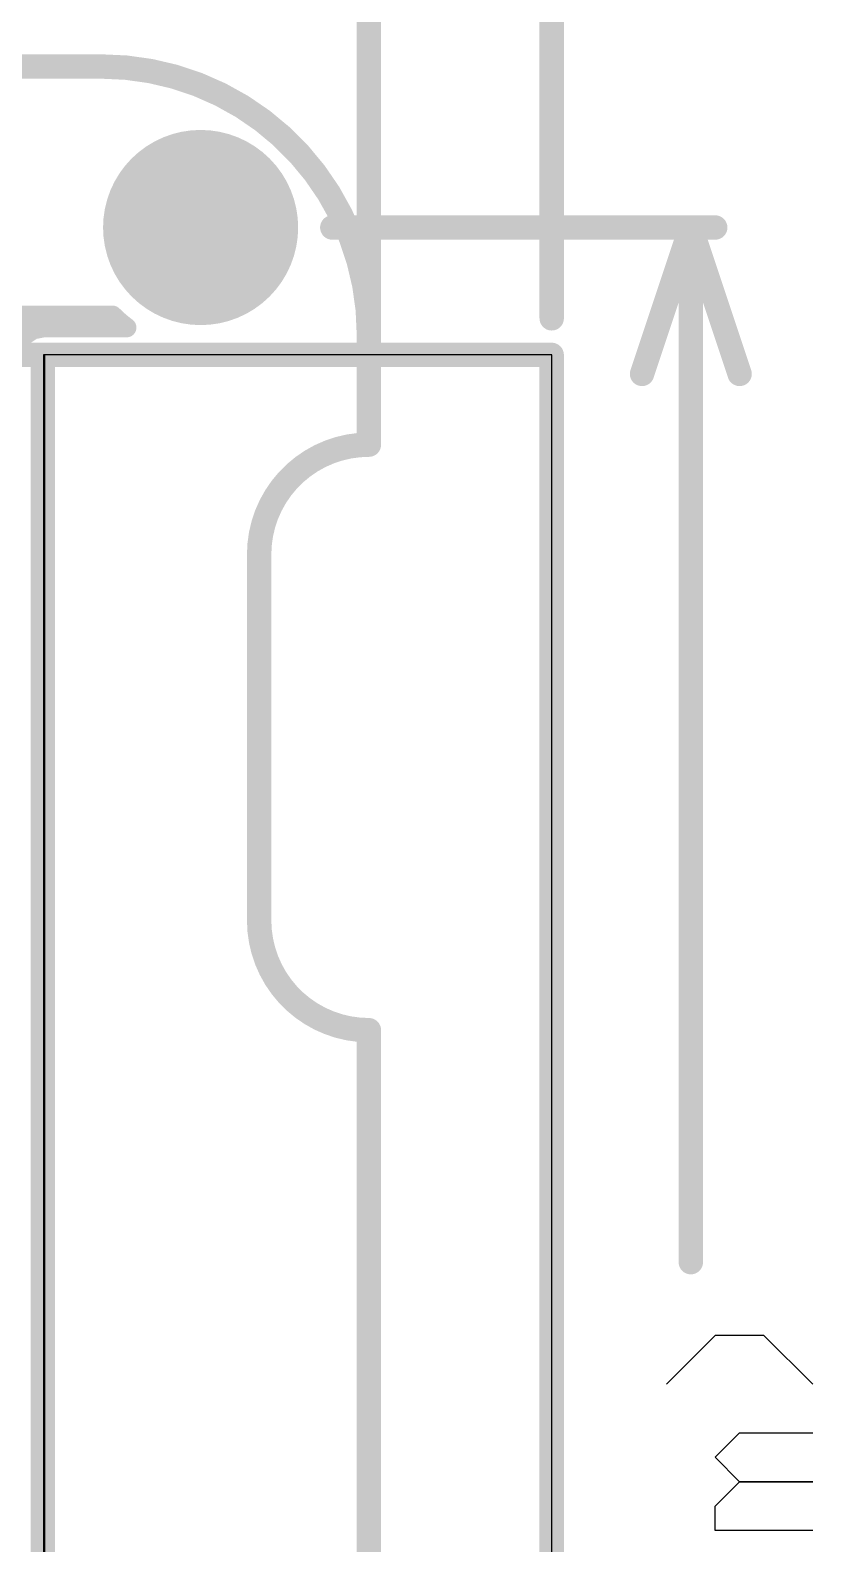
# Model space of a CAD drawing. Header units: millimetres. Extents: x 1.22 to 4.12, y 1.17 to 3.21.
# Drawn here: x 2.531 to 2.852, y 2.222 to 2.842 of the extents above; entities that cross this region are included whole.
import ezdxf

# ---------------------------------------------------------------- set-up
doc = ezdxf.new("R2010")
doc.units = ezdxf.units.MM
doc.header["$MEASUREMENT"] = 0
for name, color, linetype in [('BottomLayer', 5, 'Continuous'), ('BottomOverlay', 54, 'Continuous'), ('BottomSolder', 6, 'Continuous'), ('KeepOutLayer', 6, 'Continuous'), ('Mechanical1', 6, 'Continuous'), ('Mechanical2', 216, 'Continuous'), ('PadHoleLayer', 156, 'Continuous'), ('TopLayer', 1, 'Continuous'), ('TopSolder', 216, 'Continuous')]:
    doc.layers.add(name, color=color, linetype=linetype)

# ---------------------------------------------------------------- blocks, each defined once
blk = doc.blocks.new('RN42_I_RM_B_18')
at = {"layer": 'BottomOverlay', "const_width": 0.01}
for points in [[(0.26378, -0.26969), (0.26378, -0.62795)], [(-0.26378, -0.41929), (0.26378, -0.41929)], [(-0.26378, -0.62795), (0.26378, -0.62795)]]:
    blk.add_lwpolyline(points, dxfattribs=at)
at = {"layer": 'BottomOverlay', "const_width": 0.005}
for points in [[(0.26128, -0.41929, 1), (0.26628, -0.41929, 1)], [(0.26128, -0.62795, 1), (0.26628, -0.62795, 1)], [(0.26128, -0.62795, 1), (0.26628, -0.62795, 1)]]:
    blk.add_lwpolyline(points, format="xyb", close=True, dxfattribs=at)
at = {"layer": 'KeepOutLayer'}
for p, q in [((0.26378, -0.41997), (-0.26419, -0.41997)), ((0.26378, -0.41956), (-0.26394, -0.41956)), ((0.26378, -0.62795), (0.26378, -0.41956)), ((0.26378, -0.62795), (0.26378, -0.41997)), ((-0.26419, -0.62795), (0.26378, -0.62795)), ((-0.26394, -0.62795), (0.26378, -0.62795))]:
    blk.add_line(p, q, dxfattribs=at)

msp = doc.modelspace()

# ---------------------------------------------------------------- linework, layer by layer
at = {"layer": 'BottomLayer', "const_width": 0.008}
for points in [[(2.448, 2.725), (2.56488, 2.725)], [(2.53227, 2.71914), (2.53656, 2.71999)], [(2.53588, 2.725), (2.54088, 2.71999)], [(2.53656, 2.71999), (2.57068, 2.71999)], [(2.55029, 2.71999), (2.55529, 2.725)], [(2.56416, 2.725), (2.56917, 2.71999)], [(2.5262, 2.71307), (2.52863, 2.71671)], [(2.52863, 2.71671), (2.53227, 2.71914)]]:
    msp.add_lwpolyline(points, dxfattribs=at)
at = {"layer": 'BottomLayer', "const_width": 0.004}
for points in [[(2.53388, 2.725, 1), (2.53788, 2.725, 1)], [(2.53456, 2.71999, 1), (2.53856, 2.71999, 1)], [(2.53456, 2.71999, 1), (2.53856, 2.71999, 1)], [(2.53888, 2.71999, 1), (2.54288, 2.71999, 1)], [(2.54829, 2.71999, 1), (2.55229, 2.71999, 1)], [(2.55329, 2.725, 1), (2.55729, 2.725, 1)], [(2.56216, 2.725, 1), (2.56616, 2.725, 1)], [(2.56288, 2.725, 1), (2.56688, 2.725, 1)], [(2.56288, 2.725, 1), (2.56688, 2.725, 1)], [(2.56717, 2.71999, 1), (2.57117, 2.71999, 1)], [(2.56868, 2.71999, 1), (2.57268, 2.71999, 1)], [(2.56868, 2.71999, 1), (2.57268, 2.71999, 1)], [(2.52663, 2.71671, 1), (2.53063, 2.71671, 1)], [(2.52663, 2.71671, 1), (2.53063, 2.71671, 1)], [(2.53027, 2.71914, 1), (2.53427, 2.71914, 1)], [(2.53027, 2.71914, 1), (2.53427, 2.71914, 1)]]:
    msp.add_lwpolyline(points, format="xyb", close=True, dxfattribs=at)
at = {"layer": 'BottomLayer', "const_width": 0.008}
msp.add_lwpolyline([(2.57068, 2.71999, -0.037607), (2.56488, 2.725)], format="xyb", dxfattribs=at)
at = {"layer": 'BottomSolder', "const_width": 0.004}
msp.add_lwpolyline([(2.599, 2.761, 1), (2.603, 2.761, 1)], format="xyb", close=True, dxfattribs=at)
at = {"layer": 'Mechanical1'}
for p, q in [((2.812, 2.30691), (2.79201, 2.28692)), ((2.832, 2.30691), (2.812, 2.30691)), ((2.85199, 2.28692), (2.832, 2.30691)), ((2.812, 2.25693), (2.822, 2.26693)), ((2.822, 2.26693), (2.85199, 2.26693)), ((2.822, 2.24693), (2.812, 2.25693)), ((2.812, 2.23694), (2.822, 2.24693)), ((2.822, 2.24693), (2.85199, 2.24693)), ((2.85199, 2.24693), (2.822, 2.24693)), ((2.812, 2.22694), (2.812, 2.23694)), ((2.85199, 2.22694), (2.812, 2.22694))]:
    msp.add_line(p, q, dxfattribs=at)
at = {"layer": 'Mechanical1', "const_width": 0.01}
for points in [[(2.74495, 2.72378), (2.74495, 3.191)], [(2.67, 2.687), (2.67, 3.036)], [(2.655, 2.761), (2.812, 2.761)], [(2.782, 2.701), (2.802, 2.761)], [(2.802, 2.761), (2.822, 2.701)], [(2.802, 2.33691), (2.802, 2.761)]]:
    msp.add_lwpolyline(points, dxfattribs=at)
at = {"layer": 'Mechanical1', "const_width": 0.005}
for points in [[(2.6525, 2.761, 1), (2.6575, 2.761, 1)], [(2.7995, 2.761, 1), (2.8045, 2.761, 1)], [(2.7995, 2.761, 1), (2.8045, 2.761, 1)], [(2.7995, 2.761, 1), (2.8045, 2.761, 1)], [(2.8095, 2.761, 1), (2.8145, 2.761, 1)], [(2.74245, 2.72378, 1), (2.74745, 2.72378, 1)], [(2.7795, 2.701, 1), (2.7845, 2.701, 1)], [(2.8195, 2.701, 1), (2.8245, 2.701, 1)], [(2.6675, 2.687, 1), (2.6725, 2.687, 1)], [(2.7995, 2.33691, 1), (2.8045, 2.33691, 1)]]:
    msp.add_lwpolyline(points, format="xyb", close=True, dxfattribs=at)
at = {"layer": 'Mechanical2', "const_width": 0.01}
for points in [[(2.515, 2.827), (2.56028, 2.827)], [(2.67, 2.672), (2.67, 2.722)], [(2.625, 2.477), (2.625, 2.627)], [(2.67, 2.342), (2.67, 2.432)], [(2.67, 2.102), (2.67, 2.342)]]:
    msp.add_lwpolyline(points, dxfattribs=at)
at = {"layer": 'Mechanical2', "const_width": 0.005}
for points in [[(2.55778, 2.827, 1), (2.56278, 2.827, 1)], [(2.55778, 2.827, 1), (2.56278, 2.827, 1)], [(2.6675, 2.722, 1), (2.6725, 2.722, 1)], [(2.6675, 2.71728, 1), (2.6725, 2.71728, 1)], [(2.6675, 2.672, 1), (2.6725, 2.672, 1)], [(2.6675, 2.672, 1), (2.6725, 2.672, 1)], [(2.6225, 2.627, 1), (2.6275, 2.627, 1)], [(2.6225, 2.627, 1), (2.6275, 2.627, 1)], [(2.6225, 2.477, 1), (2.6275, 2.477, 1)], [(2.6225, 2.477, 1), (2.6275, 2.477, 1)], [(2.6675, 2.432, 1), (2.6725, 2.432, 1)], [(2.6675, 2.432, 1), (2.6725, 2.432, 1)], [(2.6675, 2.342, 1), (2.6725, 2.342, 1)], [(2.6675, 2.342, 1), (2.6725, 2.342, 1)]]:
    msp.add_lwpolyline(points, format="xyb", close=True, dxfattribs=at)
at = {"layer": 'Mechanical2', "const_width": 0.01}
for points in [[(2.56028, 2.827, -0.414214), (2.67, 2.71728)], [(2.625, 2.627, -0.414214), (2.67, 2.672)], [(2.67, 2.432, -0.414214), (2.625, 2.477)]]:
    msp.add_lwpolyline(points, format="xyb", dxfattribs=at)
at = {"layer": 'PadHoleLayer', "const_width": 0.04}
msp.add_lwpolyline([(2.581, 2.761, 1), (2.621, 2.761, 1)], format="xyb", close=True, dxfattribs=at)
at = {"layer": 'TopLayer', "const_width": 0.008}
for points in [[(2.309, 2.725), (2.56488, 2.725)], [(2.53227, 2.71914), (2.53656, 2.71999)], [(2.53588, 2.725), (2.54088, 2.71999)], [(2.53656, 2.71999), (2.57068, 2.71999)], [(2.55029, 2.71999), (2.55529, 2.725)], [(2.56416, 2.725), (2.56917, 2.71999)], [(2.5262, 2.71307), (2.52863, 2.71671)], [(2.52863, 2.71671), (2.53227, 2.71914)]]:
    msp.add_lwpolyline(points, dxfattribs=at)
at = {"layer": 'TopLayer', "const_width": 0.004}
for points in [[(2.53388, 2.725, 1), (2.53788, 2.725, 1)], [(2.53456, 2.71999, 1), (2.53856, 2.71999, 1)], [(2.53456, 2.71999, 1), (2.53856, 2.71999, 1)], [(2.53888, 2.71999, 1), (2.54288, 2.71999, 1)], [(2.54829, 2.71999, 1), (2.55229, 2.71999, 1)], [(2.55329, 2.725, 1), (2.55729, 2.725, 1)], [(2.56216, 2.725, 1), (2.56616, 2.725, 1)], [(2.56288, 2.725, 1), (2.56688, 2.725, 1)], [(2.56288, 2.725, 1), (2.56688, 2.725, 1)], [(2.56717, 2.71999, 1), (2.57117, 2.71999, 1)], [(2.56868, 2.71999, 1), (2.57268, 2.71999, 1)], [(2.56868, 2.71999, 1), (2.57268, 2.71999, 1)], [(2.52663, 2.71671, 1), (2.53063, 2.71671, 1)], [(2.52663, 2.71671, 1), (2.53063, 2.71671, 1)], [(2.53027, 2.71914, 1), (2.53427, 2.71914, 1)], [(2.53027, 2.71914, 1), (2.53427, 2.71914, 1)]]:
    msp.add_lwpolyline(points, format="xyb", close=True, dxfattribs=at)
at = {"layer": 'TopLayer', "const_width": 0.008}
msp.add_lwpolyline([(2.57068, 2.71999, -0.037607), (2.56488, 2.725)], format="xyb", dxfattribs=at)
at = {"layer": 'TopSolder', "const_width": 0.004}
msp.add_lwpolyline([(2.599, 2.761, 1), (2.603, 2.761, 1)], format="xyb", close=True, dxfattribs=at)

# ---------------------------------------------------------------- block references
at = {"rotation": 90}
msp.add_blockref('RN42_I_RM_B_18', (2.117, 2.445), dxfattribs=at)

doc.saveas('drawing.dxf')
